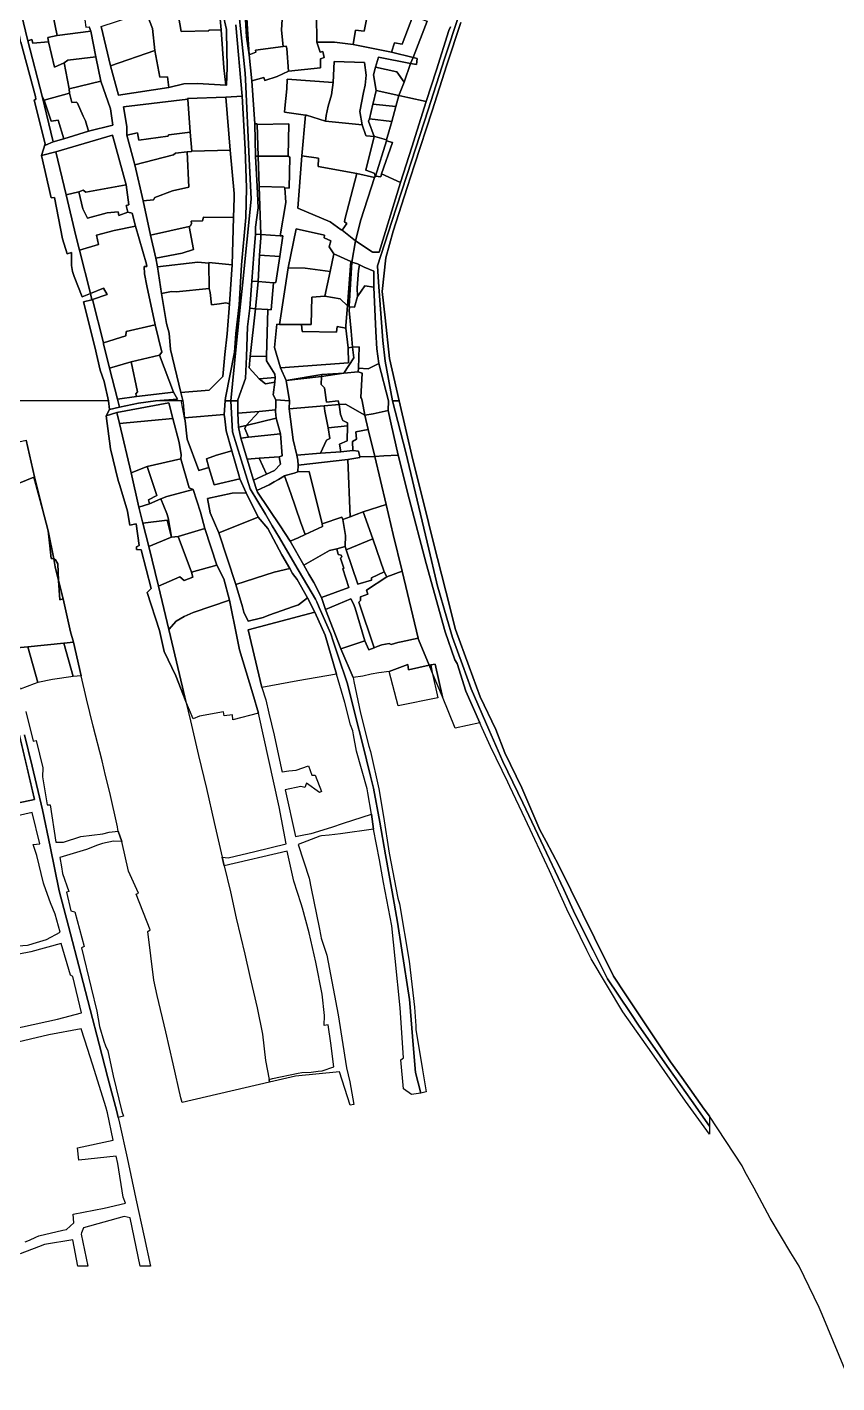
# Model space of a CAD drawing. Header units: feet. Extents: x -1222 to 199575, y -502 to 454509.
# Drawn here: x 145.4 to 332.6, y -321.7 to -8.4 of the extents above; entities that cross this region are included whole.
import ezdxf

# ---------------------------------------------------------------- set-up
doc = ezdxf.new("R2010")
doc.units = ezdxf.units.FT
doc.header["$MEASUREMENT"] = 0
doc.layers.add('지적', color=7, linetype='CONTINUOUS')

msp = doc.modelspace()

# ---------------------------------------------------------------- linework, layer by layer
at = {"layer": '지적', "color": 20}
for points in [[(190.14, 2.06), (190.33, 0.12), (190.64, -5.22), (191.45, -8.92), (191.49, -9.52), (191.61, -17.7), (191.44, -21.75), (191.28, -21.76), (190.88, -17.8), (190.2, -9.03), (189.21, 2.18), (188.91, 6.64), (190.14, 2.06)], [(196, -3.97), (196.72, -14.75), (196.08, -10.6), (195.67, -3.97), (194.78, 4.02), (195.56, 4.17), (196, -3.97)], [(176.5, 0.18), (176.47, 0.68), (179.65, 1.04), (185.81, 2.07), (187.84, 2.2), (189.21, 2.18), (190.2, -9.03), (187.36, -9.05), (187.36, -9.19), (180.98, -9.37), (180.39, -5.84), (175.89, -3.81), (176.07, -3.71), (176.29, -1.78), (176.67, -1.58), (176.5, 0.18)], [(143.47, -2.9), (147.64, -1.76), (149.63, -0.91), (150.68, -0.96), (150.84, -1.58), (150.99, -2.83), (151.32, -4.7), (151.34, -5.43), (152.31, -10.28), (150.17, -10.8), (150.33, -11.74), (146.7, -12.09), (146.46, -11.23), (145.58, -11.51), (144.01, -5.11), (143.86, -4.18), (143.47, -2.9)], [(150.99, -2.83), (158.02, -1.53), (158.97, -8.36), (159.74, -8.33), (160.07, -9.28), (152.31, -10.28), (151.34, -5.43), (151.32, -4.7), (150.99, -2.83)], [(212.53, -2.73), (212.31, -5.5), (212.37, -11.87), (213.13, -14.13), (213.74, -14.02), (214.06, -15.39), (213.2, -15.67), (213.2, -17.76), (205.82, -18.52), (205.45, -13.28), (205.3, -12.79), (204.55, -12.85), (204.17, -9.05), (204.31, -6.51), (203.98, -5.89), (204.39, -3.68), (207.18, -3.22), (212.53, -2.73)], [(218.58, -1.52), (224.63, -2.86), (223.28, -9.3), (221.32, -9.04), (220.73, -12.38), (216.41, -11.84), (212.37, -11.87), (212.31, -5.5), (212.53, -2.73), (212.91, -1.67), (218.49, -1.95), (218.58, -1.52)], [(229.54, -3.66), (230.78, -3.8), (230.57, -4.34), (234.54, -5.8), (232.1, -12.32), (230.28, -11.96), (229.63, -14.17), (220.73, -12.38), (221.32, -9.04), (223.28, -9.3), (224.63, -2.86), (229.54, -3.66)], [(145.58, -11.51), (148.86, -24.31), (151.42, -34.9), (149.63, -35.62), (149.55, -35.31), (147.02, -25.24), (147.37, -25.02), (147.29, -24.37), (143.93, -11.81), (142.79, -5.32), (144.01, -5.11), (145.58, -11.51)], [(162.49, -8.26), (172.9, -4.82), (172.99, -5.17), (174.37, -8.72), (174.87, -13.75), (164.65, -17.34), (162.49, -8.26)], [(172.9, -4.82), (175.89, -3.81), (180.39, -5.84), (180.98, -9.37), (187.36, -9.19), (187.36, -9.05), (190.2, -9.03), (190.88, -17.8), (191.28, -21.76), (184.75, -21.37), (181.64, -21.51), (178.14, -22.31), (177.83, -19.83), (176.04, -19.97), (174.87, -13.75), (174.37, -8.72), (172.99, -5.17), (172.9, -4.82)], [(196, -3.97), (204.39, -3.68), (203.98, -5.89), (204.31, -6.51), (204.17, -9.05), (204.55, -12.85), (198.19, -13.69), (198.25, -14.19), (196.72, -14.75), (196, -3.97)], [(237.88, -6.96), (234.63, -15.38), (229.63, -14.17), (230.28, -11.96), (232.1, -12.32), (234.54, -5.8), (237.88, -6.96)], [(160.07, -9.28), (161.25, -15.24), (154.78, -16.03), (153.91, -16.6), (151.74, -17.6), (150.33, -11.74), (150.17, -10.8), (152.31, -10.28), (160.07, -9.28)], [(150.33, -11.74), (151.74, -17.6), (153.91, -16.6), (155.13, -22.66), (155.17, -23.62), (149.31, -25.25), (148.86, -24.31), (145.58, -11.51), (146.46, -11.23), (146.7, -12.09), (150.33, -11.74)], [(212.37, -11.87), (216.41, -11.84), (220.73, -12.38), (229.63, -14.17), (234.63, -15.38), (234.02, -16.79), (226.58, -15.28), (225.93, -17.63), (225.46, -19.37), (226.06, -23), (225.41, -25.94), (225.26, -26.19), (224.5, -29.57), (224.3, -30.13), (225.6, -33.67), (223.87, -33.51), (223.69, -33.43), (222.82, -30.98), (222.33, -27.86), (223.11, -23.46), (223.53, -21.79), (223.78, -19.44), (223.4, -16.53), (216.33, -16.35), (216.11, -21.17), (205.49, -20.42), (205.45, -22.64), (204.94, -27.07), (204.89, -28.06), (209.7, -28.7), (208.87, -38.12), (207.98, -50.18), (215.47, -53.36), (217.96, -55.24), (218.2, -55.32), (221.3, -57.79), (220.43, -62.67), (220.21, -62.57), (216.31, -60.77), (215.19, -59.18), (215.62, -57.73), (214.08, -57.1), (214.15, -56.43), (207.58, -54.95), (205.74, -64.01), (203.75, -77.08), (203.14, -77.03), (202.59, -82.41), (203.97, -87.13), (205.26, -90.05), (206.03, -94.75), (202.9, -94.54), (202.27, -93.39), (202.63, -90.41), (202.73, -89.36), (202.65, -88.54), (200.73, -85.53), (200.68, -84.41), (200.99, -73.6), (201.81, -73.68), (202.34, -67.47), (202.85, -67.39), (203.81, -61.38), (204.51, -56.58), (203.85, -56.6), (205.16, -48.89), (204.97, -45.49), (205.98, -45.55), (206.13, -38.43), (205.7, -38.17), (205.85, -30.72), (198.58, -30.89), (198.59, -30.69), (198, -30.72), (197.29, -20.8), (200.08, -20.01), (200.35, -20.73), (203.22, -19.76), (205.82, -18.52), (213.2, -17.76), (213.2, -15.67), (214.06, -15.39), (213.74, -14.02), (213.13, -14.13), (212.37, -11.87)], [(161.25, -15.24), (162.41, -20.89), (155.13, -22.66), (153.91, -16.6), (154.78, -16.03), (161.25, -15.24)], [(174.87, -13.75), (176.04, -19.97), (177.83, -19.83), (178.14, -22.31), (166.47, -24.11), (164.65, -17.34), (174.87, -13.75)], [(204.55, -12.85), (205.3, -12.79), (205.45, -13.28), (205.82, -18.52), (203.22, -19.76), (200.35, -20.73), (200.08, -20.01), (197.29, -20.8), (196.72, -14.75), (198.25, -14.19), (198.19, -13.69), (204.55, -12.85)], [(234.02, -16.79), (232.51, -21.09), (230.87, -18.73), (225.93, -17.63), (226.58, -15.28), (234.02, -16.79)], [(234.63, -15.38), (235.54, -15.63), (235.42, -17.04), (234.02, -16.79), (234.63, -15.38)], [(216.11, -21.17), (216.33, -16.35), (223.4, -16.53), (223.78, -19.44), (223.53, -21.79), (223.11, -23.46), (222.33, -27.86), (222.82, -30.98), (214.34, -30.13), (214.5, -28.78), (214.95, -26.64), (215.72, -24), (216.11, -21.17)], [(225.93, -17.63), (230.87, -18.73), (232.51, -21.09), (231.27, -24.17), (226.06, -23), (225.46, -19.37), (225.93, -17.63)], [(162.41, -20.89), (164.63, -27.26), (165.18, -31.04), (159.54, -32.42), (158.9, -30.05), (158.34, -28.98), (157.01, -25.94), (156.8, -25.73), (155.69, -25.8), (155.17, -23.62), (155.13, -22.66), (162.41, -20.89)], [(216.11, -21.17), (215.72, -24), (214.95, -26.64), (214.5, -28.78), (214.34, -30.13), (209.97, -28.73), (209.7, -28.7), (204.89, -28.06), (204.94, -27.07), (205.45, -22.64), (205.49, -20.42), (216.11, -21.17)], [(148.86, -24.31), (149.31, -25.25), (150.95, -30.14), (152.53, -29.89), (153.89, -34.19), (151.42, -34.9), (148.86, -24.31)], [(149.31, -25.25), (155.17, -23.62), (155.69, -25.8), (156.8, -25.73), (157.01, -25.94), (158.34, -28.98), (158.9, -30.05), (159.54, -32.42), (153.89, -34.19), (152.53, -29.89), (150.95, -30.14), (149.31, -25.25)], [(182.5, -25), (183.07, -32.62), (178.12, -33.28), (177.88, -33.6), (171.24, -34.5), (170.93, -32.77), (168.42, -33.33), (168.41, -31.34), (167.64, -26.76), (182.5, -25)], [(195.78, -36.57), (196.1, -45.48), (195.93, -52.33), (194.95, -63.28), (194.38, -72.56), (193.61, -79.16), (193.33, -83.49), (191.2, -94.04), (191.16, -94.75), (190.95, -97.9), (181.74, -98.69), (181.05, -95.01), (181.38, -94.67), (180.9, -92.8), (187.48, -92.3), (190.63, -89.08), (191.09, -84.07), (191.61, -79.24), (192.13, -72.33), (192.75, -63.32), (193.08, -52.4), (193.24, -47.8), (193.23, -46.81), (192.3, -36.81), (191.35, -24.54), (195.11, -24.31), (195.78, -36.57)], [(191.35, -24.54), (192.3, -36.81), (183.43, -37), (183.07, -32.62), (182.5, -25), (182.49, -24.86), (191.35, -24.54)], [(231.27, -24.17), (230.59, -26.73), (225.26, -26.19), (225.41, -25.94), (226.06, -23), (231.27, -24.17)], [(227.33, -42.31), (229.85, -35.01), (228.48, -34.61), (228.45, -34.43), (229.71, -30.2), (230.59, -26.73), (231.27, -24.17), (233.37, -24.61), (237.66, -25.58), (234.28, -36.14), (231.68, -44.27), (227.33, -42.31)], [(230.59, -26.73), (229.71, -30.2), (224.5, -29.57), (225.26, -26.19), (230.59, -26.73)], [(198.58, -30.89), (198.8, -38.16), (198.17, -38.2), (198, -30.72), (198.59, -30.69), (198.58, -30.89)], [(198.8, -38.16), (198.58, -30.89), (205.85, -30.72), (205.7, -38.17), (198.8, -38.16)], [(214.34, -30.13), (222.82, -30.98), (223.69, -33.43), (223.87, -33.51), (225.6, -33.67), (223.69, -41.39), (225.64, -42.11), (225.77, -42.44), (225.8, -42.9), (225.67, -43.15), (221.61, -42.21), (212.64, -40.57), (212.76, -38.65), (208.87, -38.12), (209.7, -28.7), (209.97, -28.73), (214.34, -30.13)], [(229.71, -30.2), (228.45, -34.43), (225.75, -33.66), (225.6, -33.67), (224.3, -30.13), (224.5, -29.57), (229.71, -30.2)], [(168.25, -44.79), (158.93, -46.54), (158.32, -46.08), (157.33, -46.4), (154.4, -47.11), (151.98, -37.18), (165.15, -33.33), (168.25, -44.79)], [(183.07, -32.62), (183.43, -37), (183.41, -37.13), (182.4, -37.18), (179.68, -37.5), (179.19, -37.85), (170.3, -40.17), (168.42, -33.33), (170.93, -32.77), (171.24, -34.5), (177.88, -33.6), (178.12, -33.28), (183.07, -32.62)], [(225.6, -33.67), (225.75, -33.66), (228.45, -34.43), (228.48, -34.61), (225.91, -42.8), (225.8, -42.9), (225.77, -42.44), (225.64, -42.11), (223.69, -41.39), (225.6, -33.67)], [(151.98, -37.18), (154.4, -47.11), (156.62, -56.62), (157.47, -59.91), (160.04, -69.9), (158.07, -70.73), (156.28, -66.04), (155.88, -64.82), (155.62, -63.44), (155.6, -60.47), (154.6, -60.78), (153.54, -57.3), (151.68, -47.75), (150.95, -47.83), (148.73, -38.05), (151.98, -37.18)], [(182.4, -37.18), (182.79, -45.37), (178.97, -46.24), (174.92, -47.78), (174.59, -48.26), (172.17, -48.53), (170.3, -40.17), (179.19, -37.85), (179.68, -37.5), (182.4, -37.18)], [(192.3, -36.81), (193.23, -46.81), (193.24, -47.8), (193.08, -52.4), (186.13, -52.27), (185.93, -53.1), (183.32, -53.25), (183.41, -53.77), (183.18, -54.28), (182.8, -54.42), (173.9, -56.43), (172.17, -48.53), (174.59, -48.26), (174.92, -47.78), (178.97, -46.24), (182.79, -45.37), (182.4, -37.18), (183.41, -37.13), (183.43, -37), (192.3, -36.81)], [(229.85, -35.01), (227.33, -42.31), (227.17, -42.95), (225.91, -42.8), (228.48, -34.61), (229.85, -35.01)], [(199.03, -45.22), (199.41, -56.28), (198.15, -56.21), (198.17, -54.64), (198.8, -50.15), (198.57, -45.21), (198.17, -38.2), (198.8, -38.16), (199.03, -45.22)], [(205.7, -38.17), (206.13, -38.43), (205.98, -45.55), (204.97, -45.49), (204.82, -45.36), (199.03, -45.22), (198.8, -38.16), (205.7, -38.17)], [(208.87, -38.12), (212.76, -38.65), (212.64, -40.57), (221.61, -42.21), (218.79, -52.83), (218.78, -53.39), (219.27, -53.77), (218.2, -55.32), (217.96, -55.24), (215.47, -53.36), (207.98, -50.18), (208.87, -38.12)], [(221.61, -42.21), (225.67, -43.15), (222.55, -52.88), (221.3, -57.79), (218.2, -55.32), (219.27, -53.77), (218.78, -53.39), (218.79, -52.83), (221.61, -42.21)], [(225.8, -42.9), (225.91, -42.8), (227.17, -42.95), (227.33, -42.31), (231.68, -44.27), (226.73, -60.35), (225.23, -60.38), (225.12, -60.27), (221.3, -57.79), (222.55, -52.88), (225.67, -43.15), (225.8, -42.9)], [(154.4, -47.11), (157.33, -46.4), (158.25, -50.39), (159.33, -52.49), (163.89, -51.3), (166.46, -51.07), (166.55, -51.92), (168.65, -51.1), (169.7, -51.33), (170.42, -54.4), (165.53, -55.35), (161.42, -56.47), (161.85, -58.6), (157.47, -59.91), (156.62, -56.62), (154.4, -47.11)], [(157.33, -46.4), (158.32, -46.08), (158.93, -46.54), (168.25, -44.79), (168.91, -49.41), (168.3, -49.62), (168.65, -51.1), (166.55, -51.92), (166.46, -51.07), (163.89, -51.3), (159.33, -52.49), (158.25, -50.39), (157.33, -46.4)], [(199.03, -45.22), (204.82, -45.36), (204.97, -45.49), (205.16, -48.89), (203.85, -56.6), (199.41, -56.28), (199.03, -45.22)], [(193.08, -52.4), (192.75, -63.32), (187.4, -62.79), (187.4, -62.91), (184.87, -62.67), (175.49, -63.8), (175.13, -61.8), (181.2, -60.61), (183.86, -59.76), (182.8, -54.42), (183.18, -54.28), (183.41, -53.77), (183.32, -53.25), (185.93, -53.1), (186.13, -52.27), (193.08, -52.4)], [(157.47, -59.91), (161.85, -58.6), (161.42, -56.47), (165.53, -55.35), (170.42, -54.4), (172.97, -63.13), (173.07, -63.73), (172.41, -63.72), (172.49, -65.38), (173.02, -68.15), (174.99, -77.2), (168.24, -78.75), (168.21, -79.73), (163.05, -81.35), (160.52, -71.35), (163.85, -70.2), (163.03, -68.72), (160.04, -69.9), (157.47, -59.91)], [(173.9, -56.43), (182.8, -54.42), (183.86, -59.76), (181.2, -60.61), (175.13, -61.8), (173.9, -56.43)], [(199.41, -56.28), (199.39, -57.07), (199.13, -61.04), (198.79, -67.14), (197.32, -67.07), (197.79, -60.95), (198.15, -56.21), (199.41, -56.28)], [(199.41, -56.28), (203.85, -56.6), (204.51, -56.58), (203.81, -61.38), (199.13, -61.04), (199.39, -57.07), (199.41, -56.28)], [(205.74, -64.01), (207.58, -54.95), (214.15, -56.43), (214.08, -57.1), (215.62, -57.73), (215.19, -59.18), (216.31, -60.77), (215.43, -64.83), (209.62, -64.04), (205.74, -64.01)], [(187.4, -62.91), (187.48, -68.81), (179.8, -69.56), (178.77, -69.46), (176.42, -69.96), (175.49, -63.8), (184.87, -62.67), (187.4, -62.91)], [(203.81, -61.38), (202.85, -67.39), (202.34, -67.47), (198.79, -67.14), (199.13, -61.04), (203.81, -61.38)], [(216.31, -60.77), (220.21, -62.57), (219.44, -72.78), (217.78, -71.16), (214.19, -70.52), (215.43, -64.83), (216.31, -60.77)], [(220.43, -62.67), (219.8, -72.84), (219.44, -72.78), (220.21, -62.57), (220.43, -62.67)], [(187.4, -62.79), (192.75, -63.32), (192.13, -72.33), (191.35, -72.1), (189.86, -72.31), (188.01, -72.53), (187.73, -69.73), (187.48, -68.81), (187.4, -62.91), (187.4, -62.79)], [(215.43, -64.83), (214.19, -70.52), (211.16, -70.81), (211.01, -77.09), (208.79, -77.11), (203.75, -77.08), (205.74, -64.01), (209.62, -64.04), (215.43, -64.83)], [(222.2, -63.29), (221.98, -64.61), (221.69, -68.62), (221.78, -70.6), (221.06, -73.1), (219.87, -73), (219.8, -72.84), (220.43, -62.67), (221.79, -63.1), (222.2, -63.29)], [(225.54, -68.45), (223.42, -68.15), (221.78, -70.6), (221.69, -68.62), (221.98, -64.61), (222.2, -63.29), (223.31, -63.83), (225.56, -64.74), (225.54, -68.45)], [(160.52, -71.35), (160.36, -71.36), (160.04, -69.9), (163.03, -68.72), (163.85, -70.2), (160.52, -71.35)], [(187.48, -68.81), (187.73, -69.73), (188.01, -72.53), (189.86, -72.31), (191.35, -72.1), (192.13, -72.33), (191.61, -79.24), (191.09, -84.07), (190.63, -89.08), (187.48, -92.3), (180.9, -92.8), (178.53, -82.86), (178.23, -79.11), (177.58, -76.84), (176.42, -69.96), (178.77, -69.46), (179.8, -69.56), (187.48, -68.81)], [(198.79, -67.14), (198.18, -73.47), (196.86, -73.34), (197.32, -67.07), (198.79, -67.14)], [(202.34, -67.47), (201.81, -73.68), (200.99, -73.6), (198.18, -73.47), (198.79, -67.14), (202.34, -67.47)], [(225.54, -68.45), (226.02, -78.68), (226.23, -82.69), (226.69, -86.12), (224.22, -87.34), (221.98, -87.16), (222.16, -82.27), (220.6, -82.34), (220.28, -78.65), (219.83, -73.88), (219.87, -73), (221.06, -73.1), (221.78, -70.6), (223.42, -68.15), (225.54, -68.45)], [(160.36, -71.36), (160.52, -71.35), (163.05, -81.35), (163.04, -81.53), (164.39, -87.16), (166.27, -94.35), (166.71, -96.22), (164.44, -96.71), (164.2, -94.75), (163.19, -90.3), (162.25, -87.68), (161.06, -82.29), (158.41, -71.89), (160.36, -71.36)], [(219.44, -72.78), (219.02, -77.36), (219.03, -77.95), (217.07, -77.54), (216.86, -78.9), (208.94, -78.69), (208.79, -77.11), (211.01, -77.09), (211.16, -70.81), (214.19, -70.52), (217.78, -71.16), (219.44, -72.78)], [(198.18, -73.47), (196.94, -84.51), (196.69, -87.09), (199.03, -89.66), (200.47, -90.78), (202.63, -90.41), (202.27, -93.39), (202.9, -94.54), (202.89, -94.75), (202.86, -96.24), (202.83, -96.82), (198.99, -97.2), (194.11, -97.62), (194.09, -94.75), (194.09, -94.5), (195.84, -89.61), (196.07, -84.51), (196.34, -77.64), (196.86, -73.34), (198.18, -73.47)], [(198.18, -73.47), (200.99, -73.6), (200.68, -84.41), (196.94, -84.51), (198.18, -73.47)], [(219.8, -72.84), (219.87, -73), (219.83, -73.88), (220.28, -78.65), (220.6, -82.34), (219.62, -82.46), (219.03, -77.95), (219.02, -77.36), (219.44, -72.78), (219.8, -72.84)], [(174.99, -77.2), (176.5, -83.52), (176, -84.21), (169.4, -85.71), (164.39, -87.16), (163.04, -81.53), (163.05, -81.35), (168.21, -79.73), (168.24, -78.75), (174.99, -77.2)], [(203.75, -77.08), (208.79, -77.11), (208.94, -78.69), (216.86, -78.9), (217.07, -77.54), (219.03, -77.95), (219.62, -82.46), (219.69, -85.93), (203.97, -87.13), (202.59, -82.41), (203.14, -77.03), (203.75, -77.08)], [(176, -84.21), (179.25, -92.75), (170.67, -93.73), (170.51, -93.16), (170.89, -92.66), (169.4, -85.71), (176, -84.21)], [(200.68, -84.41), (200.73, -85.53), (202.65, -88.54), (202.73, -89.36), (199.03, -89.66), (196.69, -87.09), (196.94, -84.51), (200.68, -84.41)], [(220.6, -82.34), (220.88, -84.8), (218.57, -88.32), (213.47, -88.67), (205.26, -90.05), (203.97, -87.13), (219.69, -85.93), (219.62, -82.46), (220.6, -82.34)], [(220.6, -82.34), (222.16, -82.27), (221.98, -87.16), (221.94, -88.03), (218.57, -88.32), (220.88, -84.8), (220.6, -82.34)], [(164.39, -87.16), (169.4, -85.71), (170.89, -92.66), (170.51, -93.16), (170.67, -93.73), (166.27, -94.35), (164.39, -87.16)], [(226.69, -86.12), (228.91, -94.75), (228.84, -96.97), (225.39, -97.73), (223.48, -98.07), (222.81, -94.75), (222.71, -94.22), (222.53, -93.94), (222.81, -88.34), (221.94, -88.03), (221.98, -87.16), (224.22, -87.34), (226.69, -86.12)], [(199.03, -89.66), (202.73, -89.36), (202.63, -90.41), (200.47, -90.78), (199.03, -89.66)], [(213.47, -88.67), (213.44, -89.08), (205.26, -90.05), (213.47, -88.67)], [(213.38, -90.97), (214.16, -91.77), (214.57, -95.05), (217.27, -94.75), (217.48, -95.57), (214.03, -95.91), (205.93, -96.56), (206.03, -94.75), (205.26, -90.05), (213.44, -89.08), (213.38, -90.97)], [(218.57, -88.32), (221.94, -88.03), (222.81, -88.34), (222.53, -93.94), (222.71, -94.22), (222.81, -94.75), (223.48, -98.07), (218.95, -95.52), (217.48, -95.57), (217.27, -94.75), (214.57, -95.05), (214.16, -91.77), (213.38, -90.97), (213.44, -89.08), (218.57, -88.32)], [(213.47, -88.67), (218.57, -88.32), (213.44, -89.08), (213.47, -88.67)], [(180.13, -94.33), (175.04, -94.75), (171.16, -95.26), (166.71, -96.22), (166.27, -94.35), (170.67, -93.73), (179.25, -92.75), (180.13, -94.33)], [(175.04, -94.75), (181.38, -94.67), (181.47, -95.15), (181.74, -98.69), (181.93, -99.37), (182.39, -103.59), (185.11, -110.84), (187.36, -110.16), (188.62, -114.15), (194.56, -112.74), (195.98, -115.99), (192.8, -116.07), (187.1, -117.34), (187.67, -120.62), (189.68, -125.22), (193.63, -137.21), (195.17, -142.32), (195.51, -143.62), (196.45, -145.64), (199.33, -145), (199.94, -144.81), (201.22, -144.3), (202.76, -143.71), (206.94, -142.27), (208.1, -141.92), (210.16, -140.26), (211.92, -143.6), (196.48, -147.7), (199.67, -161.02), (200.57, -163.84), (201.29, -166.9), (202.48, -172.04), (204.15, -179.98), (204.31, -180.47), (205.88, -180.25), (207.57, -180.14), (210.44, -179.13), (211.23, -181.25), (211.95, -181.24), (213.43, -185.03), (212.99, -185.26), (209.93, -183.08), (209.58, -184.11), (208.64, -183.88), (205.04, -184.66), (207.43, -195.4), (209.76, -194.95), (211.06, -194.75), (215.85, -193.28), (218.48, -192.34), (224.99, -190.3), (225.43, -193.75), (217.82, -194.8), (215.19, -195.13), (213.41, -195.29), (213.01, -195.34), (208.03, -197.29), (210.55, -205.09), (211.03, -207.47), (212.9, -216.43), (213.27, -218.5), (213.38, -218.94), (214.68, -222.84), (217.28, -236.68), (219.21, -248.91), (219.96, -252.15), (220.94, -257.4), (220.04, -257.53), (217.56, -249.86), (207.43, -250.85), (201.4, -252.2), (201.3, -251.59), (202.1, -251.4), (208.01, -250.12), (208.85, -249.98), (211.03, -249.87), (212.69, -249.65), (213.6, -249.57), (216.27, -248.67), (215.58, -243.22), (214.96, -238.95), (214.03, -239.11), (214.16, -236.83), (213.62, -231.91), (212.15, -224.51), (210.55, -217.69), (209.01, -212.02), (208.76, -210.96), (207.06, -205.73), (205.48, -198.86), (190.91, -202.24), (190.44, -200.19), (191.88, -200.35), (198.01, -198.89), (205.3, -197.1), (203.62, -188.57), (198.85, -166.93), (197.53, -162.47), (194.47, -152.31), (193.91, -149.58), (192.13, -140.79), (190.89, -135.88), (189.26, -132.72), (186.45, -124.27), (185.46, -120.47), (183.79, -115.27), (182.81, -114.88), (180.9, -108.16), (181.02, -107.22), (180.53, -104.36), (179.09, -98.83), (178.1, -95.18), (166.11, -97.42), (163.68, -98.24), (164.44, -96.71), (166.71, -96.22), (171.16, -95.26), (175.04, -94.75)], [(179.09, -98.83), (166.7, -99.97), (166.11, -97.42), (178.1, -95.18), (179.09, -98.83)], [(191.16, -94.75), (192.44, -94.75), (192.88, -101.92), (194.88, -108.34), (196.95, -115.05), (200.48, -120.95), (202.04, -123.65), (203.71, -126.43), (207.28, -132.47), (212.02, -140.56), (212.35, -141.21), (212.87, -142.48), (215.55, -148.56), (216.16, -150.29), (217.22, -153.52), (219.43, -160.15), (221.31, -167.63), (222.88, -173.92), (224.78, -181.46), (225.48, -184.25), (226.88, -192.12), (228.22, -199.64), (229.76, -208.24), (231, -215.2), (232.03, -221.71), (233.79, -233.09), (233.88, -233.99), (234.65, -243.6), (235.17, -249.98), (236.43, -254.72), (234.26, -255.1), (232.41, -253.73), (231.75, -247.06), (232.35, -246.59), (231.6, -235.01), (230.44, -223.62), (229.72, -216.06), (227.8, -206.06), (226.81, -200.83), (225.43, -193.75), (224.99, -190.3), (224.18, -185.33), (224, -184.45), (221.5, -175.71), (220.79, -171.95), (220.67, -170.99), (220.17, -169.66), (218.83, -164.43), (216.9, -157.91), (214.25, -148.9), (211.92, -143.6), (210.16, -140.26), (207.79, -136.01), (206.74, -134.64), (206.09, -133.49), (204.25, -130.31), (201, -124.23), (198.8, -121.62), (195.98, -115.99), (194.56, -112.74), (194.38, -112.13), (192.7, -106.32), (191.42, -101.64), (191.1, -98.92), (190.95, -97.9), (191.16, -94.75)], [(192.44, -94.75), (194.09, -94.75), (194.11, -97.62), (194.27, -100.85), (194.81, -103.38), (196.22, -108.26), (197.7, -113.08), (198.46, -115.43), (198.6, -115.82), (203.85, -123.66), (206.18, -127.18), (209.37, -132.73), (210.5, -134.79), (211.63, -136.75), (213.4, -140.22), (214.39, -142.96), (217.93, -152.04), (220.72, -158.68), (220.89, -159.6), (222.47, -166.96), (224.36, -174.57), (224.72, -175.82), (226.68, -184.45), (227.75, -190.84), (229.1, -199.28), (231.04, -209.65), (231.46, -211.02), (233.68, -224.26), (234.95, -234.85), (235.2, -239.22), (235.26, -240.01), (236.77, -249.39), (237.6, -254.47), (236.43, -254.72), (235.17, -249.98), (234.65, -243.6), (233.88, -233.99), (233.79, -233.09), (232.03, -221.71), (231, -215.2), (229.76, -208.24), (228.22, -199.64), (226.88, -192.12), (225.48, -184.25), (224.78, -181.46), (222.88, -173.92), (221.31, -167.63), (219.43, -160.15), (217.22, -153.52), (216.16, -150.29), (215.55, -148.56), (212.87, -142.48), (212.35, -141.21), (212.02, -140.56), (207.28, -132.47), (203.71, -126.43), (202.04, -123.65), (200.48, -120.95), (196.95, -115.05), (194.88, -108.34), (192.88, -101.92), (192.44, -94.75)], [(202.83, -96.82), (202.8, -97.21), (202.93, -98.71), (196.01, -100.47), (198.99, -97.2), (202.83, -96.82)], [(202.9, -94.54), (206.03, -94.75), (205.93, -96.56), (206.85, -103.78), (207.7, -107.28), (207.96, -108.42), (208.01, -109.59), (207.98, -111.15), (207.13, -111.44), (205.34, -111.92), (204.88, -112.08), (203.47, -112.92), (202.48, -113.46), (201.33, -114.16), (200.51, -114.55), (198.46, -115.43), (197.7, -113.08), (200.75, -111.69), (202.53, -110.84), (203.97, -109.39), (203.67, -107.65), (204.36, -107.48), (203.94, -102.37), (202.93, -98.71), (202.8, -97.21), (202.83, -96.82), (202.86, -96.24), (202.89, -94.75), (202.9, -94.54)], [(205.93, -96.56), (214.03, -95.91), (214.22, -97.11), (214.97, -100.98), (215.33, -103.43), (214.61, -103.83), (213.19, -106.86), (207.7, -107.28), (206.85, -103.78), (205.93, -96.56)], [(214.03, -95.91), (217.48, -95.57), (217.8, -97.9), (218.35, -99.27), (219.41, -99.81), (219.41, -100.49), (214.97, -100.98), (214.22, -97.11), (214.03, -95.91)], [(217.48, -95.57), (218.95, -95.52), (223.48, -98.07), (224.24, -101.39), (221.38, -101.94), (221.54, -103.58), (220.59, -104.16), (220.64, -106.24), (217.9, -106.49), (217.61, -104.79), (219.4, -103.97), (219.41, -100.49), (219.41, -99.81), (218.35, -99.27), (217.8, -97.9), (217.48, -95.57)], [(228.84, -96.97), (229.54, -100.12), (231.15, -107.32), (227.85, -107.47), (225.76, -107.58), (224.24, -101.39), (223.48, -98.07), (225.39, -97.73), (228.84, -96.97)], [(231.41, -94.75), (234.54, -108.4), (237.07, -118.48), (239.28, -127.28), (242.16, -138.76), (244.38, -147.57), (247.6, -156.25), (250.12, -163.13), (253.71, -170.74), (255.84, -176.1), (259.74, -184.2), (261.13, -187.4), (263.92, -193.86), (265.38, -196.61), (268.31, -202.16), (271.06, -207.73), (276.54, -218.83), (280.92, -227.74), (283.63, -231.82), (289.01, -239.88), (294.1, -247.52), (296.72, -251.13), (301.87, -258.42), (303.14, -260.09), (303.14, -262.38), (298.94, -256.47), (293.75, -249.05), (286.9, -239.25), (284.77, -236.1), (279.56, -228.34), (276.26, -221.71), (272.11, -213.44), (269.42, -207.65), (264.13, -196.4), (259.95, -187.67), (255.32, -178.07), (252.12, -170.71), (248.02, -161.31), (245.99, -155.74), (243.69, -149.47), (242.38, -145.01), (240.15, -137.3), (240.01, -136.55), (238.23, -129.03), (236.31, -120.97), (232.91, -106.69), (229.86, -94.75), (230.27, -94.75), (231.41, -94.75)], [(166.11, -97.42), (166.7, -99.97), (169.44, -111.36), (171.22, -119.29), (172.15, -123.05), (173.55, -128.43), (175.76, -137.59), (176.96, -142.74), (178.14, -147.57), (181.3, -160.93), (182.06, -164.21), (179.79, -158.31), (177.05, -152.67), (175.98, -147.79), (173.12, -139.04), (174.03, -138.12), (171.71, -129.18), (170.69, -129.11), (170.66, -128.52), (171.26, -128.21), (170.59, -123.14), (169.09, -123.49), (168.72, -121.21), (168.62, -120.27), (166.84, -114.29), (166.46, -113.16), (164.66, -105.85), (163.68, -98.24), (166.11, -97.42)], [(166.7, -99.97), (179.09, -98.83), (180.53, -104.36), (181.02, -107.22), (180.9, -108.16), (173.15, -109.92), (169.44, -111.36), (166.7, -99.97)], [(190.95, -97.9), (191.1, -98.92), (191.42, -101.64), (192.7, -106.32), (189.17, -107.29), (186.86, -108.16), (187.36, -110.16), (185.11, -110.84), (182.39, -103.59), (181.93, -99.37), (181.74, -98.69), (190.95, -97.9)], [(194.11, -97.62), (198.99, -97.2), (196.01, -100.47), (194.27, -100.85), (194.11, -97.62)], [(196.01, -100.47), (202.93, -98.71), (203.94, -102.37), (196.57, -103.12), (195.67, -101.1), (196.01, -100.47)], [(196.01, -100.47), (195.67, -101.1), (196.57, -103.12), (194.81, -103.38), (194.27, -100.85), (196.01, -100.47)], [(196.57, -103.12), (203.94, -102.37), (204.36, -107.48), (203.67, -107.65), (199.02, -107.98), (196.22, -108.26), (194.81, -103.38), (196.57, -103.12)], [(219.41, -100.49), (219.4, -103.97), (217.61, -104.79), (217.9, -106.49), (213.19, -106.86), (214.61, -103.83), (215.33, -103.43), (214.97, -100.98), (219.41, -100.49)], [(224.24, -101.39), (225.76, -107.58), (222.32, -107.69), (221.96, -106.4), (220.64, -106.24), (220.59, -104.16), (221.54, -103.58), (221.38, -101.94), (224.24, -101.39)], [(138.93, -105.19), (145.18, -103.81), (147.11, -112.33), (146.9, -112.42), (143.55, -113.79), (142, -113.14), (141.21, -112.89), (140.39, -108.49), (139.8, -108.48), (138.93, -105.19)], [(187.36, -110.16), (186.86, -108.16), (189.17, -107.29), (192.7, -106.32), (194.38, -112.13), (194.56, -112.74), (188.62, -114.15), (187.36, -110.16)], [(220.64, -106.24), (221.96, -106.4), (222.32, -107.69), (222.31, -107.81), (219.52, -108.28), (208.01, -109.59), (207.96, -108.42), (207.7, -107.28), (213.19, -106.86), (217.9, -106.49), (220.64, -106.24)], [(180.9, -108.16), (182.81, -114.88), (183.79, -115.27), (177.64, -116.83), (176.26, -117.4), (173.63, -118.56), (173.41, -117.62), (175.33, -116.59), (173.15, -109.92), (180.9, -108.16)], [(199.02, -107.98), (200.75, -111.69), (197.7, -113.08), (196.22, -108.26), (199.02, -107.98)], [(203.67, -107.65), (203.97, -109.39), (202.53, -110.84), (200.75, -111.69), (199.02, -107.98), (203.67, -107.65)], [(219.52, -108.28), (220.04, -121.55), (218.33, -122.15), (218.14, -121.65), (213.57, -123.19), (210.61, -111.07), (207.98, -111.15), (208.01, -109.59), (219.52, -108.28)], [(222.32, -107.69), (225.76, -107.58), (228.41, -118.71), (223.07, -120.41), (221.45, -121.04), (220.04, -121.55), (219.52, -108.28), (222.31, -107.81), (222.32, -107.69)], [(238.71, -155.74), (238.29, -155.81), (235.86, -149.87), (235.76, -149.58), (232.05, -134.09), (230.01, -125.6), (228.41, -118.71), (225.76, -107.58), (227.85, -107.47), (231.15, -107.32), (233.68, -117.42), (237.6, -132.3), (242.05, -148.12), (244.29, -154.59), (244.83, -155.46), (246.79, -161.83), (250.03, -169.15), (244.32, -170.4), (241.39, -163.15), (239.69, -155.57), (238.71, -155.74)], [(147.11, -112.33), (148.93, -119.75), (146.9, -112.42), (147.11, -112.33)], [(173.15, -109.92), (175.33, -116.59), (173.41, -117.62), (173.63, -118.56), (171.22, -119.29), (169.44, -111.36), (173.15, -109.92)], [(204.88, -112.08), (206.34, -116.19), (208.6, -122.69), (209.63, -125.6), (208.01, -126.37), (206.18, -127.18), (203.85, -123.66), (198.6, -115.82), (198.46, -115.43), (200.51, -114.55), (201.33, -114.16), (202.48, -113.46), (203.47, -112.92), (204.88, -112.08)], [(204.88, -112.08), (205.34, -111.92), (207.13, -111.44), (207.98, -111.15), (210.61, -111.07), (213.57, -123.19), (213.65, -123.77), (209.63, -125.6), (208.6, -122.69), (206.34, -116.19), (204.88, -112.08)], [(183.79, -115.27), (185.46, -120.47), (186.45, -124.27), (180.27, -126.1), (178.77, -126.28), (177.98, -121.82), (177.7, -120.79), (176.26, -117.4), (177.64, -116.83), (183.79, -115.27)], [(176.26, -117.4), (177.7, -120.79), (177.98, -121.82), (178.77, -126.28), (177.76, -122.33), (172.15, -123.05), (171.22, -119.29), (173.63, -118.56), (176.26, -117.4)], [(198.8, -121.62), (189.68, -125.22), (187.67, -120.62), (187.1, -117.34), (192.8, -116.07), (195.98, -115.99), (198.8, -121.62)], [(223.07, -120.41), (228.41, -118.71), (230.01, -125.6), (232.05, -134.09), (228.54, -135.4), (227.93, -134.23), (225.29, -126.67), (223.07, -120.41)], [(198.8, -121.62), (201, -124.23), (204.25, -130.31), (206.09, -133.49), (202.47, -134.35), (193.63, -137.21), (189.68, -125.22), (198.8, -121.62)], [(218.33, -122.15), (218.95, -125.9), (218.92, -128.43), (216.95, -128.95), (215.26, -129.31), (209.37, -132.73), (206.18, -127.18), (208.01, -126.37), (209.63, -125.6), (213.65, -123.77), (213.57, -123.19), (218.14, -121.65), (218.33, -122.15)], [(223.07, -120.41), (225.29, -126.67), (219.1, -129.19), (218.92, -128.43), (218.95, -125.9), (218.33, -122.15), (220.04, -121.55), (221.45, -121.04), (223.07, -120.41)], [(151.57, -131.29), (150.97, -131.16), (150.65, -128.23), (150.23, -124.81), (151.57, -131.29)], [(172.15, -123.05), (177.76, -122.33), (178.77, -126.28), (178.52, -126.34), (173.55, -128.43), (172.15, -123.05)], [(180.27, -126.1), (186.45, -124.27), (189.26, -132.72), (183.4, -134.37), (180.27, -126.1)], [(180.27, -126.1), (183.4, -134.37), (183.72, -135.48), (181.71, -136.26), (180.69, -135.45), (175.76, -137.59), (173.55, -128.43), (178.52, -126.34), (178.77, -126.28), (180.27, -126.1)], [(216.95, -128.95), (218.92, -128.43), (219.1, -129.19), (221.86, -137.1), (225.01, -136.19), (225.01, -135.64), (227.93, -134.23), (228.54, -135.4), (223.86, -138.49), (224.11, -139.44), (222.48, -140.08), (222.43, -140.89), (222.06, -141.28), (225.62, -151.81), (224.38, -152.29), (223.47, -150.22), (221.2, -142.68), (220.85, -141.66), (220.23, -140.51), (214.39, -142.96), (213.4, -140.22), (219.73, -137.87), (218.4, -133.58), (218.59, -133.42), (217.79, -131.12), (218.15, -130.83), (217.99, -130.4), (217.28, -130.24), (216.95, -128.95)], [(219.1, -129.19), (225.29, -126.67), (227.93, -134.23), (225.01, -135.64), (225.01, -136.19), (221.86, -137.1), (219.1, -129.19)], [(152.65, -136.3), (151.83, -133.1), (151.57, -131.29), (151.97, -131.47), (152.45, -132.44), (152.65, -136.3)], [(209.37, -132.73), (215.26, -129.31), (216.95, -128.95), (217.28, -130.24), (217.99, -130.4), (218.15, -130.83), (217.79, -131.12), (218.59, -133.42), (218.4, -133.58), (219.73, -137.87), (213.4, -140.22), (211.63, -136.75), (210.5, -134.79), (209.37, -132.73)], [(189.26, -132.72), (190.89, -135.88), (192.13, -140.79), (183.77, -143.64), (181.69, -144.62), (179.8, -145.69), (178.14, -147.57), (176.96, -142.74), (175.76, -137.59), (180.69, -135.45), (181.71, -136.26), (183.72, -135.48), (183.4, -134.37), (189.26, -132.72)], [(206.74, -134.64), (207.79, -136.01), (210.16, -140.26), (208.1, -141.92), (206.94, -142.27), (202.76, -143.71), (201.22, -144.3), (199.94, -144.81), (199.33, -145), (196.45, -145.64), (195.51, -143.62), (195.17, -142.32), (193.63, -137.21), (202.47, -134.35), (206.09, -133.49), (206.74, -134.64)], [(228.54, -135.4), (232.05, -134.09), (235.76, -149.58), (231.85, -150.44), (231.06, -150.62), (229.56, -151.09), (229.09, -150.84), (227.35, -151.15), (226.31, -151.5), (225.62, -151.81), (222.06, -141.28), (222.43, -140.89), (222.48, -140.08), (224.11, -139.44), (223.86, -138.49), (228.54, -135.4)], [(153.74, -140.49), (152.94, -140.77), (152.65, -136.3), (153.74, -140.49)], [(183.77, -143.64), (192.13, -140.79), (193.91, -149.58), (194.47, -152.31), (197.53, -162.47), (198.85, -166.93), (192.92, -168.44), (192.84, -167.29), (190.9, -167.53), (190.76, -166.64), (185.25, -167.61), (183.74, -168.22), (182.06, -164.21), (181.3, -160.93), (178.14, -147.57), (179.8, -145.69), (181.69, -144.62), (183.77, -143.64)], [(223.47, -150.22), (217.93, -152.04), (214.39, -142.96), (220.23, -140.51), (220.85, -141.66), (221.2, -142.68), (223.47, -150.22)], [(216.9, -157.91), (207.95, -159.49), (199.67, -161.02), (196.48, -147.7), (211.92, -143.6), (214.25, -148.9), (216.9, -157.91)], [(235.86, -149.87), (238.29, -155.81), (233.53, -156.95), (233.42, -155.71), (229.07, -157.33), (226.68, -157.62), (224.88, -157.91), (222.99, -158.36), (220.72, -158.68), (217.93, -152.04), (223.47, -150.22), (224.38, -152.29), (225.62, -151.81), (226.31, -151.5), (227.35, -151.15), (229.09, -150.84), (229.56, -151.09), (231.06, -150.62), (231.85, -150.44), (235.76, -149.58), (235.86, -149.87)], [(145.57, -151.56), (147.84, -159.86), (147.04, -160.12), (143.76, -161.4), (140.51, -152.06), (145.57, -151.56)], [(145.57, -151.56), (153.87, -150.73), (156.05, -158.48), (151.24, -159.11), (147.84, -159.86), (145.57, -151.56)], [(156.07, -150.52), (157.89, -158.27), (156.05, -158.48), (153.87, -150.73), (156.07, -150.52)], [(238.29, -155.81), (239, -157.51), (240.34, -163.36), (231.19, -165.27), (229.07, -157.33), (233.42, -155.71), (233.53, -156.95), (238.29, -155.81)], [(238.29, -155.81), (238.71, -155.74), (239, -157.51), (238.29, -155.81)], [(238.71, -155.74), (239.69, -155.57), (241.39, -163.15), (239, -157.51), (238.71, -155.74)]]:
    msp.add_lwpolyline(points, close=True, dxfattribs=at)
for points in [[(193.91, -1.19), (195.8, -19.04), (195.88, -20.44), (196.74, -38.82), (197.19, -48.14), (195.18, -68.01), (194.71, -72.37), (193.72, -82.18), (192.44, -94.75), (191.16, -94.75), (191.2, -94.04), (193.33, -83.49), (193.61, -79.16), (194.38, -72.56), (194.95, -63.28), (195.93, -52.33), (196.1, -45.48), (195.78, -36.57), (195.11, -24.31), (193.64, -7.83)], [(195.67, -3.97), (196.08, -10.6), (196.72, -14.75), (197.29, -20.8), (198, -30.72), (198.17, -38.2), (198.57, -45.21), (198.8, -50.15), (198.17, -54.64), (198.15, -56.21), (197.79, -60.95), (197.32, -67.07), (196.86, -73.34), (196.34, -77.64), (196.07, -84.51), (195.84, -89.61), (194.09, -94.5), (194.09, -94.75), (192.44, -94.75), (193.72, -82.18), (194.71, -72.37), (195.18, -68.01), (197.19, -48.14), (196.74, -38.82), (195.88, -20.44), (195.8, -19.04), (193.91, -1.19)], [(162.49, -8.26), (164.65, -17.34), (166.47, -24.11), (178.14, -22.31), (181.64, -21.51), (184.75, -21.37), (191.28, -21.76), (191.44, -21.75), (191.61, -17.7), (191.49, -9.52), (191.45, -8.92), (190.64, -5.22)], [(245.27, -5.46), (241.9, -15.73), (238.06, -27.46), (234.23, -39.36), (229.68, -53.29), (226.4, -63.57), (226.57, -67.31), (227.63, -80.77), (228.16, -85.61), (229.86, -94.75), (232.91, -106.69), (236.31, -120.97), (238.23, -129.03), (240.01, -136.55), (240.15, -137.3), (242.38, -145.01), (243.69, -149.47), (245.99, -155.74), (248.02, -161.31), (252.12, -170.71), (255.32, -178.07), (259.95, -187.67), (264.13, -196.4), (269.42, -207.65), (272.11, -213.44), (276.26, -221.71), (279.56, -228.34), (284.77, -236.1), (286.9, -239.25), (293.75, -249.05), (298.94, -256.47), (303.14, -262.38), (303.14, -264.25), (297.57, -256.6), (289.77, -245.45), (283.1, -235.99), (275.79, -223.7), (274.8, -221.67), (270.15, -212.2), (266.12, -203.38), (260.52, -191.33), (256.95, -183.86), (256.47, -182.85), (252.48, -174.61), (250.54, -170.41), (250.03, -169.15), (246.79, -161.83), (244.83, -155.46), (244.29, -154.59), (242.05, -148.12), (237.6, -132.3), (233.68, -117.42), (231.15, -107.32), (229.54, -100.12), (228.84, -96.97), (228.91, -94.75), (226.69, -86.12), (226.23, -82.69), (226.02, -78.68), (225.54, -68.45), (225.56, -64.74), (223.31, -63.83), (222.2, -63.29), (221.79, -63.1), (220.43, -62.67), (221.3, -57.79), (225.12, -60.27), (225.23, -60.38), (226.73, -60.35), (231.68, -44.27), (234.28, -36.14), (237.66, -25.58), (240.01, -18.27), (242.88, -9.16), (243.22, -8.32)], [(245.61, -7.28), (242.43, -17.09), (238.98, -27.73), (234.96, -40.16), (233.23, -45.41), (229.98, -55.51), (228.33, -61.68), (227.45, -69.49), (228.13, -75.52), (229.14, -84.93), (231.41, -94.75), (230.27, -94.75), (229.86, -94.75), (229.86, -94.75), (228.16, -85.61), (227.63, -80.77), (226.57, -67.31), (226.4, -63.57), (229.68, -53.29), (234.23, -39.36), (238.06, -27.46), (241.9, -15.73), (245.27, -5.46)], [(193.64, -7.83), (195.11, -24.31), (191.35, -24.54), (182.49, -24.86), (182.5, -25), (167.64, -26.76), (168.41, -31.34), (168.42, -33.33), (170.3, -40.17), (172.17, -48.53), (173.9, -56.43), (175.13, -61.8), (175.49, -63.8), (176.42, -69.96), (177.58, -76.84), (178.23, -79.11), (178.53, -82.86), (180.9, -92.8), (181.38, -94.67), (175.04, -94.75), (180.13, -94.33), (179.25, -92.75), (176, -84.21), (176.5, -83.52), (174.99, -77.2), (173.02, -68.15), (172.49, -65.38), (172.41, -63.72), (173.07, -63.73), (172.97, -63.13), (170.42, -54.4), (169.7, -51.33), (168.65, -51.1), (168.3, -49.62), (168.91, -49.41), (168.25, -44.79), (165.15, -33.33), (151.98, -37.18), (148.73, -38.05), (149.55, -35.31), (149.63, -35.62), (151.42, -34.9), (153.89, -34.19), (159.54, -32.42), (165.18, -31.04), (164.63, -27.26), (162.41, -20.89), (161.25, -15.24), (160.07, -9.28), (159.74, -8.33)], [(335.76, -321.72), (329.15, -305.91), (328.5, -304.32), (323.84, -294.75), (321.96, -291.63), (317.17, -283.63), (313.43, -276.73), (311.3, -272.84), (310.65, -271.58), (303.14, -260.09), (301.87, -258.42), (296.72, -251.13), (294.1, -247.52), (289.01, -239.88), (283.63, -231.82), (280.92, -227.74), (276.54, -218.83), (271.06, -207.73), (268.31, -202.16), (265.38, -196.61), (263.92, -193.86), (261.13, -187.4), (259.74, -184.2), (255.84, -176.1), (253.71, -170.74), (250.12, -163.13), (247.6, -156.25), (244.38, -147.57), (242.16, -138.76), (239.28, -127.28), (237.07, -118.48), (234.54, -108.4), (231.41, -94.75), (229.14, -84.93), (228.13, -75.52), (227.45, -69.49), (228.33, -61.68), (229.98, -55.51), (233.23, -45.41), (234.96, -40.16), (238.98, -27.73), (242.43, -17.09), (245.61, -7.28)], [(243.22, -8.32), (242.88, -9.16), (240.01, -18.27), (237.66, -25.58), (233.37, -24.61), (231.27, -24.17), (232.51, -21.09), (234.02, -16.79), (235.42, -17.04), (235.54, -15.63), (234.63, -15.38), (234.63, -15.38), (237.88, -6.96)], [(143.93, -11.81), (147.29, -24.37), (147.37, -25.02), (147.02, -25.24), (149.55, -35.31), (148.73, -38.05), (150.95, -47.83), (151.68, -47.75), (153.54, -57.3), (154.6, -60.78), (155.6, -60.47), (155.62, -63.44), (155.88, -64.82), (156.28, -66.04), (158.07, -70.73), (160.04, -69.9), (160.36, -71.36), (158.41, -71.89), (161.06, -82.29), (162.25, -87.68), (163.19, -90.3), (164.2, -94.75), (143.65, -94.66)], [(143.65, -94.66), (164.2, -94.75), (164.44, -96.71), (163.68, -98.24), (164.66, -105.85), (166.46, -113.16), (166.84, -114.29), (168.62, -120.27), (168.72, -121.21), (169.09, -123.49), (170.59, -123.14), (171.26, -128.21), (170.66, -128.52), (170.69, -129.11), (171.71, -129.18), (174.03, -138.12), (173.12, -139.04), (175.98, -147.79), (177.05, -152.67), (179.79, -158.31), (182.06, -164.21), (183.14, -168.71), (184.98, -176.72), (186.85, -184.33), (188.63, -192.22), (190.44, -200.19), (190.91, -202.24), (192.39, -208.21), (193.68, -214.32), (195.73, -222.66), (196.88, -227.82), (198.58, -235.02), (199.79, -241.1), (200.5, -247.17), (201.3, -251.59), (201.4, -252.2), (181.22, -256.94), (180.93, -255.87), (179.15, -247.96), (177.44, -240.56), (175.43, -232.18), (174.69, -228.65), (173.31, -217.36), (173.86, -217.03), (170.6, -208.74), (171.12, -208.5), (168.84, -203.46), (167.27, -196.57), (166.45, -194.17), (166.36, -193.85), (166.25, -193.22), (164.51, -185.27), (163.52, -181.31), (162.72, -177.93), (160.64, -169.95), (159.08, -163.58), (157.89, -158.27), (156.07, -150.52), (155.39, -148.14), (153.74, -140.49), (152.65, -136.3), (152.45, -132.44), (151.97, -131.47), (151.57, -131.29), (150.23, -124.81), (148.93, -119.75), (147.11, -112.33), (145.18, -103.81)], [(143.55, -113.79), (146.9, -112.42), (148.93, -119.75), (150.23, -124.81), (150.65, -128.23), (150.97, -131.16), (151.57, -131.29), (151.83, -133.1), (152.65, -136.3), (152.94, -140.77), (153.74, -140.49), (155.39, -148.14), (156.07, -150.52), (153.87, -150.73), (145.57, -151.56), (140.51, -152.06)], [(142.42, -166.82), (147.1, -186.86), (137.18, -188.97)], [(137.18, -188.97), (147.1, -186.86), (145.4, -179.58), (142.42, -166.82)], [(145.07, -166.56), (146.8, -173.4), (147.44, -173.24), (149.04, -179.59), (148.93, -181.67), (149.99, -188.09), (150.69, -188.1), (152.01, -196.77), (153.82, -196.78), (157.77, -195.47), (162.86, -194.83), (164.35, -194.44), (166.45, -194.17), (167.27, -196.57), (165.31, -196.53), (162.83, -197.03), (161.64, -197.44), (159.13, -198.46), (152.91, -200.26), (153.33, -202.45), (153.53, -203.96), (155.05, -208.18), (154.47, -208.33), (155.51, -212.65), (156.39, -212.85), (158.55, -220.84), (157.92, -221.18), (160.19, -230.41), (161.52, -235.78), (162.1, -239.34), (163.12, -242.76), (163.5, -243.84), (164, -244.96), (165.28, -250.77), (167.29, -258.99), (167.64, -260.08), (166.42, -260.36), (166.12, -259.01), (164.07, -251.21), (162.06, -243.43), (159.98, -235.42), (157.81, -227.07), (154.95, -216.15), (152.79, -207.98), (150.67, -197.78), (148.92, -189.29), (146.53, -179.2), (144.8, -171.92)], [(144.8, -171.92), (146.53, -179.2), (148.92, -189.29), (150.67, -197.78), (152.79, -207.98), (154.95, -216.15), (157.81, -227.07), (159.98, -235.42), (162.06, -243.43), (164.07, -251.21), (166.12, -259.01), (166.42, -260.36), (166.72, -261.7), (168.47, -269.72), (170.54, -279.19), (172.42, -287.99), (173.88, -294.75), (171.52, -294.75), (169.22, -283.57), (167.81, -283.27), (158.41, -285.86), (157.93, -287.01), (157.9, -287.31), (159.43, -294.75), (157.08, -294.75), (155.98, -288.67), (149.42, -289.71), (148.02, -290.24), (143.79, -291.88)], [(141.08, -220.83), (145.49, -220.54), (145.79, -220.51), (147.58, -219.9), (149.84, -219.21), (153.01, -217.57), (151.85, -213.42), (150.8, -210.76), (149.33, -206.69), (149.14, -206.19), (147.6, -199.85), (146.77, -197.31), (148.31, -197.16), (146.54, -189.92), (139.03, -191.57)], [(136.17, -241.22), (152.42, -237.64), (157.94, -236.21), (155.93, -227.81), (155.39, -227.47), (153.23, -220.14), (146.22, -222.07), (132.66, -224.72)], [(144.94, -289.15), (145.96, -288.71), (147.4, -288.03), (148.08, -287.76), (153.61, -286.41), (154.45, -286.26), (156.15, -284.75), (156.02, -282.76), (163.21, -281.31), (168.14, -280.21), (167.61, -278.81), (166.35, -271.05), (165.99, -269.34), (157.32, -270.23), (157.03, -267.39), (165.26, -265.6), (163.98, -259.27), (163.54, -257.9), (160.98, -249.55), (159.39, -244.64), (157.89, -239.86), (150.37, -241.3), (141.95, -243.31)]]:
    msp.add_lwpolyline(points, dxfattribs=at)

doc.saveas('drawing.dxf')
